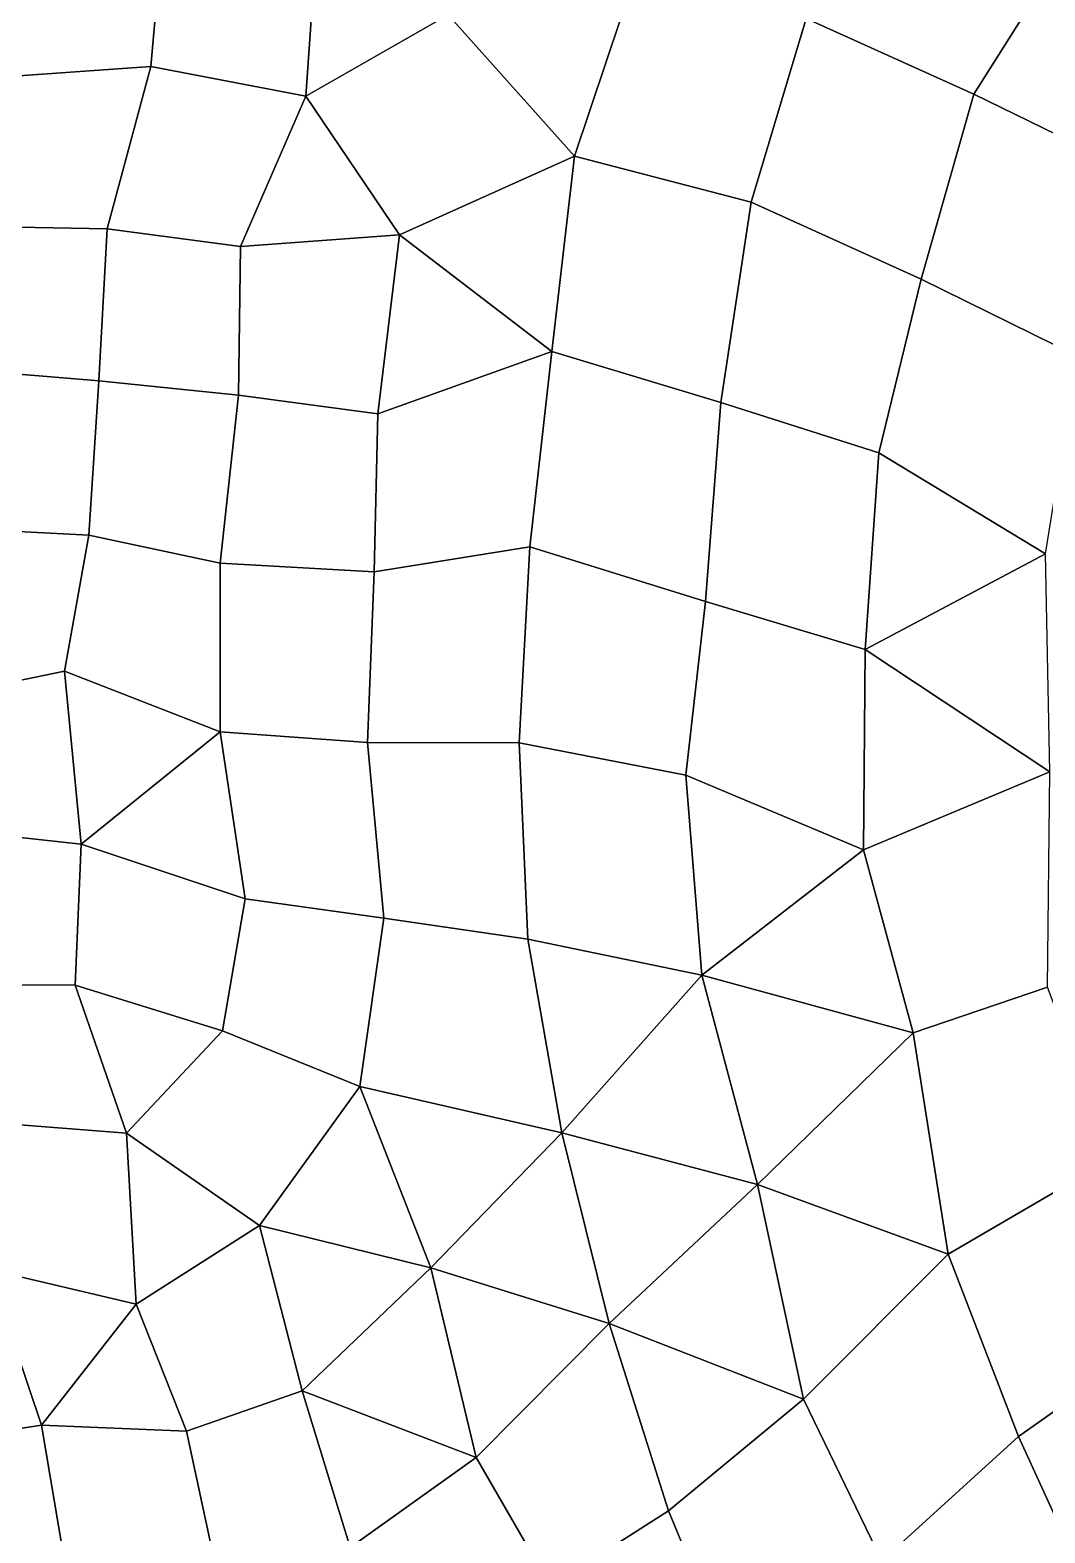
# Model space of a CAD drawing. Extents: x 727294 to 731543, y 8575035 to 8579824.
# Drawn here: x 729918.1 to 730097.1, y 8577800 to 8578065 of the extents above; entities that cross this region are included whole.
import ezdxf

# ---------------------------------------------------------------- set-up
doc = ezdxf.new("R2010")
doc.units = 0
doc.layers.add('MESH_ELEMS', color=250, linetype='CONTINUOUS')
doc.layers.add('MESH_NODES', color=18, linetype='CONTINUOUS')

msp = doc.modelspace()

# ---------------------------------------------------------------- linework, layer by layer
at = {"layer": 'MESH_ELEMS', "color": 179}
for points in [[(730084.6, 8578053.71, 31.47), (730101.99, 8578081.28, 31.18), (730071.68, 8578095.58, 31.27), (730054.99, 8578067.04, 31.87)], [(729991.86, 8578067.69, 31.99), (730014.16, 8578042.8, 31.99), (730025.13, 8578075.58, 31.78), (730004.56, 8578092.29, 31.76)], [(729966.76, 8578053.34, 32.49), (729968.88, 8578083.61, 32.31), (729941.48, 8578081.88, 32.08), (729939.39, 8578058.56, 32.5)], [(729968.88, 8578083.61, 32.31), (729966.76, 8578053.34, 32.49), (729991.86, 8578067.69, 31.99), (729968.88, 8578083.61, 32.31)], [(729939.39, 8578058.56, 32.5), (729941.48, 8578081.88, 32.08), (729916.09, 8578080.97, 32.41), (729912.71, 8578056.7, 32.67)], [(730113.88, 8578039.45, 31.63), (730131.84, 8578063.23, 31.52), (730101.99, 8578081.28, 31.18), (730084.6, 8578053.71, 31.47)], [(730045.28, 8578034.69, 31.65), (730054.99, 8578067.04, 31.87), (730025.13, 8578075.58, 31.78), (730014.16, 8578042.8, 31.99)], [(729983.27, 8578028.9, 32.35), (730014.16, 8578042.8, 31.99), (729991.86, 8578067.69, 31.99), (729966.76, 8578053.34, 32.49)], [(730045.28, 8578034.69, 31.65), (730075.27, 8578021.08, 31.86), (730084.6, 8578053.71, 31.47), (730054.99, 8578067.04, 31.87)], [(729931.69, 8578029.98, 32.71), (729939.39, 8578058.56, 32.5), (729912.71, 8578056.7, 32.67), (729906.18, 8578030.43, 32.81)], [(729955.24, 8578026.87, 32.49), (729966.76, 8578053.34, 32.49), (729939.39, 8578058.56, 32.5), (729931.69, 8578029.98, 32.71)], [(730075.27, 8578021.08, 31.86), (730102.88, 8578007.51, 32.2), (730113.88, 8578039.45, 31.63), (730084.6, 8578053.71, 31.47)], [(729966.76, 8578053.34, 32.49), (729955.24, 8578026.87, 32.49), (729983.27, 8578028.9, 32.35), (729966.76, 8578053.34, 32.49)], [(730010.16, 8578008.34, 32.26), (730014.16, 8578042.8, 31.99), (729983.27, 8578028.9, 32.35), (730010.16, 8578008.34, 32.26)], [(730045.28, 8578034.69, 31.65), (730014.16, 8578042.8, 31.99), (730010.16, 8578008.34, 32.26), (730039.93, 8577999.31, 32.36)], [(730039.93, 8577999.31, 32.36), (730067.84, 8577990.48, 31.92), (730075.27, 8578021.08, 31.86), (730045.28, 8578034.69, 31.65)], [(729930.26, 8578003.17, 32.82), (729931.69, 8578029.98, 32.71), (729906.18, 8578030.43, 32.81), (729906.82, 8578005.07, 33)], [(729955.24, 8578026.87, 32.49), (729931.69, 8578029.98, 32.71), (729930.26, 8578003.17, 32.82), (729954.89, 8578000.65, 32.62)], [(729979.45, 8577997.31, 32.47), (729983.27, 8578028.9, 32.35), (729955.24, 8578026.87, 32.49), (729954.89, 8578000.65, 32.62)], [(729979.45, 8577997.31, 32.47), (730010.16, 8578008.34, 32.26), (729983.27, 8578028.9, 32.35), (729979.45, 8577997.31, 32.47)], [(730067.84, 8577990.48, 31.92), (730097.19, 8577972.63, 32.29), (730102.88, 8578007.51, 32.2), (730075.27, 8578021.08, 31.86)], [(730006.23, 8577973.88, 32.3), (730010.16, 8578008.34, 32.26), (729979.45, 8577997.31, 32.47), (729978.79, 8577969.49, 32.54)], [(730039.93, 8577999.31, 32.36), (730010.16, 8578008.34, 32.26), (730006.23, 8577973.88, 32.3), (730037.24, 8577964.25, 32.37)], [(729928.45, 8577975.94, 32.94), (729930.26, 8578003.17, 32.82), (729906.82, 8578005.07, 33), (729904.62, 8577977.19, 33.98)], [(729928.45, 8577975.94, 32.94), (729951.64, 8577970.98, 32.98), (729954.89, 8578000.65, 32.62), (729930.26, 8578003.17, 32.82)], [(729978.79, 8577969.49, 32.54), (729979.45, 8577997.31, 32.47), (729954.89, 8578000.65, 32.62), (729951.64, 8577970.98, 32.98)], [(730067.84, 8577990.48, 31.92), (730039.93, 8577999.31, 32.36), (730037.24, 8577964.25, 32.37), (730065.43, 8577955.76, 32.37)], [(730065.43, 8577955.76, 32.37), (730097.19, 8577972.63, 32.29), (730067.84, 8577990.48, 31.92), (730065.43, 8577955.76, 32.37)], [(729924.2, 8577951.94, 33.25), (729928.45, 8577975.94, 32.94), (729904.62, 8577977.19, 33.98), (729901.66, 8577947.3, 33.5)], [(729924.2, 8577951.94, 33.25), (729951.65, 8577941.26, 33.27), (729951.64, 8577970.98, 32.98), (729928.45, 8577975.94, 32.94)], [(730004.35, 8577939.34, 32.92), (730006.23, 8577973.88, 32.3), (729978.79, 8577969.49, 32.54), (729977.64, 8577939.37, 33.22)], [(730004.35, 8577939.34, 32.92), (730033.76, 8577933.59, 32.54), (730037.24, 8577964.25, 32.37), (730006.23, 8577973.88, 32.3)], [(730097.19, 8577972.63, 32.29), (730065.43, 8577955.76, 32.37), (730097.97, 8577934.17, 32.05), (730097.19, 8577972.63, 32.29)], [(729977.64, 8577939.37, 33.22), (729978.79, 8577969.49, 32.54), (729951.64, 8577970.98, 32.98), (729951.65, 8577941.26, 33.27)], [(730033.76, 8577933.59, 32.54), (730065.13, 8577920.44, 32.66), (730065.43, 8577955.76, 32.37), (730037.24, 8577964.25, 32.37)], [(730065.13, 8577920.44, 32.66), (730097.97, 8577934.17, 32.05), (730065.43, 8577955.76, 32.37), (730065.13, 8577920.44, 32.66)], [(729903.97, 8577923.95, 33.97), (729927.14, 8577921.45, 33.48), (729924.2, 8577951.94, 33.25), (729901.66, 8577947.3, 33.5)], [(729924.2, 8577951.94, 33.25), (729927.14, 8577921.45, 33.48), (729951.65, 8577941.26, 33.27), (729924.2, 8577951.94, 33.25)], [(729927.14, 8577921.45, 33.48), (729956.07, 8577911.79, 33.56), (729951.65, 8577941.26, 33.27), (729927.14, 8577921.45, 33.48)], [(729956.07, 8577911.79, 33.56), (729980.5, 8577908.37, 33.2), (729977.64, 8577939.37, 33.22), (729951.65, 8577941.26, 33.27)], [(729980.5, 8577908.37, 33.2), (730005.91, 8577904.69, 32.99), (730004.35, 8577939.34, 32.92), (729977.64, 8577939.37, 33.22)], [(730033.76, 8577933.59, 32.54), (730004.35, 8577939.34, 32.92), (730005.91, 8577904.69, 32.99), (730036.6, 8577898.32, 32.68)], [(730033.76, 8577933.59, 32.54), (730036.6, 8577898.32, 32.68), (730065.13, 8577920.44, 32.66), (730033.76, 8577933.59, 32.54)], [(730065.13, 8577920.44, 32.66), (730073.89, 8577888.19, 32.37), (730097.55, 8577896.24, 32.07), (730097.97, 8577934.17, 32.05)], [(729905.71, 8577896.67, 34.74), (729926.05, 8577896.58, 34.57), (729927.14, 8577921.45, 33.48), (729903.97, 8577923.95, 33.97)], [(729926.05, 8577896.58, 34.57), (729952.07, 8577888.52, 33.64), (729956.07, 8577911.79, 33.56), (729927.14, 8577921.45, 33.48)], [(730073.89, 8577888.19, 32.37), (730065.13, 8577920.44, 32.66), (730036.6, 8577898.32, 32.68), (730073.89, 8577888.19, 32.37)], [(729952.07, 8577888.52, 33.64), (729976.25, 8577878.72, 33.57), (729980.5, 8577908.37, 33.2), (729956.07, 8577911.79, 33.56)], [(730005.91, 8577904.69, 32.99), (729980.5, 8577908.37, 33.2), (729976.25, 8577878.72, 33.57), (730011.92, 8577870.54, 33.16)], [(730005.91, 8577904.69, 32.99), (730011.92, 8577870.54, 33.16), (730036.6, 8577898.32, 32.68), (730005.91, 8577904.69, 32.99)], [(730036.6, 8577898.32, 32.68), (730011.92, 8577870.54, 33.16), (730046.39, 8577861.4, 33.14), (730036.6, 8577898.32, 32.68)], [(730046.39, 8577861.4, 33.14), (730073.89, 8577888.19, 32.37), (730036.6, 8577898.32, 32.68), (730046.39, 8577861.4, 33.14)], [(729905.7, 8577872.76, 34.32), (729935.12, 8577870.45, 34.31), (729926.05, 8577896.58, 34.57), (729905.71, 8577896.67, 34.74)], [(729926.05, 8577896.58, 34.57), (729935.12, 8577870.45, 34.31), (729952.07, 8577888.52, 33.64), (729926.05, 8577896.58, 34.57)], [(730108.98, 8577866.03, 32.08), (730097.55, 8577896.24, 32.07), (730073.89, 8577888.19, 32.37), (730080.03, 8577849.15, 32.27)], [(729958.6, 8577854.16, 34.1), (729976.25, 8577878.72, 33.57), (729952.07, 8577888.52, 33.64), (729935.12, 8577870.45, 34.31)], [(730046.39, 8577861.4, 33.14), (730080.03, 8577849.15, 32.27), (730073.89, 8577888.19, 32.37), (730046.39, 8577861.4, 33.14)], [(729988.82, 8577846.75, 33.45), (729976.25, 8577878.72, 33.57), (729958.6, 8577854.16, 34.1), (729988.82, 8577846.75, 33.45)], [(729976.25, 8577878.72, 33.57), (729988.82, 8577846.75, 33.45), (730011.92, 8577870.54, 33.16), (729976.25, 8577878.72, 33.57)], [(729910.84, 8577846.45, 34.41), (729936.84, 8577840.32, 35.48), (729935.12, 8577870.45, 34.31), (729905.7, 8577872.76, 34.32)], [(729958.6, 8577854.16, 34.1), (729935.12, 8577870.45, 34.31), (729936.84, 8577840.32, 35.48), (729958.6, 8577854.16, 34.1)], [(730011.92, 8577870.54, 33.16), (729988.82, 8577846.75, 33.45), (730020.24, 8577836.92, 33.17), (730011.92, 8577870.54, 33.16)], [(730011.92, 8577870.54, 33.16), (730020.24, 8577836.92, 33.17), (730046.39, 8577861.4, 33.14), (730011.92, 8577870.54, 33.16)], [(730080.03, 8577849.15, 32.27), (730092.45, 8577816.96, 32.1), (730119.59, 8577836.13, 31.77), (730108.98, 8577866.03, 32.08)], [(730046.39, 8577861.4, 33.14), (730020.24, 8577836.92, 33.17), (730054.53, 8577823.58, 33.1), (730046.39, 8577861.4, 33.14)], [(730046.39, 8577861.4, 33.14), (730054.53, 8577823.58, 33.1), (730080.03, 8577849.15, 32.27), (730046.39, 8577861.4, 33.14)], [(729966.11, 8577825.04, 35.81), (729958.6, 8577854.16, 34.1), (729936.84, 8577840.32, 35.48), (729945.67, 8577817.93, 35.96)], [(729988.82, 8577846.75, 33.45), (729958.6, 8577854.16, 34.1), (729966.11, 8577825.04, 35.81), (729988.82, 8577846.75, 33.45)], [(730092.45, 8577816.96, 32.1), (730080.03, 8577849.15, 32.27), (730054.53, 8577823.58, 33.1), (730068.34, 8577795.06, 32.08)], [(729891.64, 8577837.17, 34.87), (729898.46, 8577815.63, 34.77), (729920.12, 8577818.95, 35.13), (729910.84, 8577846.45, 34.41)], [(729920.12, 8577818.95, 35.13), (729936.84, 8577840.32, 35.48), (729910.84, 8577846.45, 34.41), (729920.12, 8577818.95, 35.13)], [(729996.79, 8577813.28, 33.37), (729988.82, 8577846.75, 33.45), (729966.11, 8577825.04, 35.81), (729996.79, 8577813.28, 33.37)], [(730020.24, 8577836.92, 33.17), (729988.82, 8577846.75, 33.45), (729996.79, 8577813.28, 33.37), (730020.24, 8577836.92, 33.17)], [(729936.84, 8577840.32, 35.48), (729920.12, 8577818.95, 35.13), (729945.67, 8577817.93, 35.96), (729936.84, 8577840.32, 35.48)], [(730030.73, 8577803.88, 33.02), (730020.24, 8577836.92, 33.17), (729996.79, 8577813.28, 33.37), (730009.92, 8577790.57, 34.41)], [(730030.73, 8577803.88, 33.02), (730054.53, 8577823.58, 33.1), (730020.24, 8577836.92, 33.17), (730030.73, 8577803.88, 33.02)], [(730132.54, 8577807.26, 31.78), (730119.59, 8577836.13, 31.77), (730092.45, 8577816.96, 32.1), (730106.81, 8577785.66, 31.88)], [(729974.57, 8577797.38, 36.07), (729966.11, 8577825.04, 35.81), (729945.67, 8577817.93, 35.96), (729950.62, 8577794.96, 35.87)], [(729966.11, 8577825.04, 35.81), (729974.57, 8577797.38, 36.07), (729996.79, 8577813.28, 33.37), (729966.11, 8577825.04, 35.81)], [(730030.73, 8577803.88, 33.02), (730044.03, 8577771.85, 33.01), (730068.34, 8577795.06, 32.08), (730054.53, 8577823.58, 33.1)], [(729898.46, 8577815.63, 34.77), (729902.14, 8577791.49, 35.13), (729923.88, 8577796.72, 34.78), (729920.12, 8577818.95, 35.13)], [(729923.88, 8577796.72, 34.78), (729950.62, 8577794.96, 35.87), (729945.67, 8577817.93, 35.96), (729920.12, 8577818.95, 35.13)], [(730068.34, 8577795.06, 32.08), (730082.53, 8577763.93, 32.11), (730106.81, 8577785.66, 31.88), (730092.45, 8577816.96, 32.1)], [(730009.92, 8577790.57, 34.41), (729996.79, 8577813.28, 33.37), (729974.57, 8577797.38, 36.07), (729985.85, 8577773.84, 35.92)], [(730009.92, 8577790.57, 34.41), (730018.32, 8577759.41, 34.06), (730044.03, 8577771.85, 33.01), (730030.73, 8577803.88, 33.02)]]:
    msp.add_3dface(points, dxfattribs=at)
at = {"layer": 'MESH_NODES', "color": 18}
for p in [(729939.39, 8578058.56, 32.5), (730084.6, 8578053.71, 31.47), (729966.76, 8578053.34, 32.49), (730014.16, 8578042.8, 31.99), (730045.28, 8578034.69, 31.65), (729931.69, 8578029.98, 32.71), (729983.27, 8578028.9, 32.35), (729955.24, 8578026.87, 32.49), (730075.27, 8578021.08, 31.86), (730010.16, 8578008.34, 32.26), (729930.26, 8578003.17, 32.82), (729954.89, 8578000.65, 32.62), (730039.93, 8577999.31, 32.36), (729979.45, 8577997.31, 32.47), (730067.84, 8577990.48, 31.92), (729928.45, 8577975.94, 32.94), (730006.23, 8577973.88, 32.3), (729951.64, 8577970.98, 32.98), (729978.79, 8577969.49, 32.54), (730037.24, 8577964.25, 32.37), (730065.43, 8577955.76, 32.37), (729924.2, 8577951.94, 33.25), (729951.65, 8577941.26, 33.27), (729977.64, 8577939.37, 33.22), (730004.35, 8577939.34, 32.92), (730033.76, 8577933.59, 32.54), (729927.14, 8577921.45, 33.48), (730065.13, 8577920.44, 32.66), (729956.07, 8577911.79, 33.56), (729980.5, 8577908.37, 33.2), (730005.91, 8577904.69, 32.99), (730036.6, 8577898.32, 32.68), (729926.05, 8577896.58, 34.57), (729952.07, 8577888.52, 33.64), (730073.89, 8577888.19, 32.37), (729976.25, 8577878.72, 33.57), (729935.12, 8577870.45, 34.31), (730011.92, 8577870.54, 33.16), (730046.39, 8577861.4, 33.14), (729958.6, 8577854.16, 34.1), (730080.03, 8577849.15, 32.27), (729988.82, 8577846.75, 33.45), (729936.84, 8577840.32, 35.48), (730020.24, 8577836.92, 33.17), (729966.11, 8577825.04, 35.81), (730054.53, 8577823.58, 33.1), (729920.12, 8577818.95, 35.13), (729945.67, 8577817.93, 35.96), (730092.45, 8577816.96, 32.1), (729996.79, 8577813.28, 33.37), (730030.73, 8577803.88, 33.02)]:
    msp.add_point(p, dxfattribs=at)

doc.saveas('drawing.dxf')
